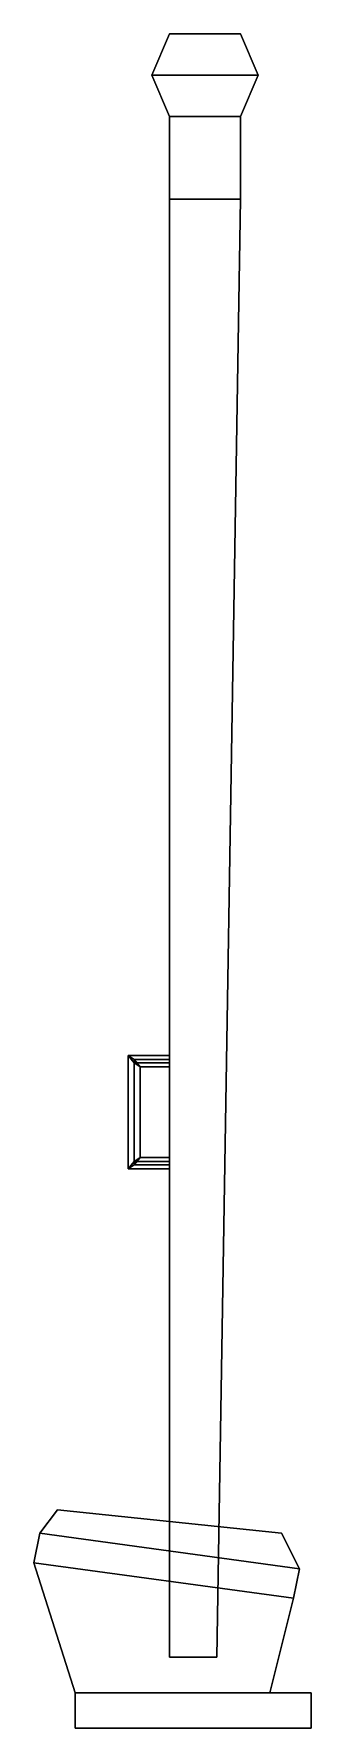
# Model space of a CAD drawing. Extents: x -0.29 to 0.18, y -2.8 to 0.07.
import ezdxf

# ---------------------------------------------------------------- set-up
doc = ezdxf.new("R2010")
doc.units = 0
doc.layers.add('TRAIL', color=4, linetype='CONTINUOUS')

msp = doc.modelspace()

# ---------------------------------------------------------------- linework, layer by layer
at = {"layer": 'TRAIL'}
for points in [[(-0.09, 0, 0.7), (0.09, 0, 0.7), (0.06, 0.07, 0.7), (-0.06, 0.07, 0.7)], [(0.06, 0.07, 0.65), (0.09, 0, 0.65), (-0.09, 0, 0.65), (-0.06, 0.07, 0.65)], [(-0.06, 0.07, 0.65), (-0.09, 0, 0.65), (-0.09, 0, 0.7), (-0.06, 0.07, 0.7)], [(-0.09, 0, 0.56), (0.09, 0, 0.56), (0.06, 0.07, 0.56), (-0.06, 0.07, 0.56)], [(-0.06, 0.07, 0.51), (-0.09, 0, 0.51), (-0.09, 0, 0.56), (-0.06, 0.07, 0.56)], [(0.06, 0.07, 0.51), (0.09, 0, 0.51), (-0.09, 0, 0.51), (-0.06, 0.07, 0.51)], [(-0.06, 0.07, 0.7), (0.06, 0.07, 0.7), (0.06, 0.07, 0.65), (-0.06, 0.07, 0.65)], [(-0.06, 0.07, 0.56), (0.06, 0.07, 0.56), (0.06, 0.07, 0.51), (-0.06, 0.07, 0.51)], [(0.06, 0.07, 0.7), (0.09, 0, 0.7), (0.09, 0, 0.65), (0.06, 0.07, 0.65)], [(0.06, 0.07, 0.56), (0.09, 0, 0.56), (0.09, 0, 0.51), (0.06, 0.07, 0.51)], [(0.09, 0, 0.7), (-0.09, 0, 0.7), (-0.06, -0.07, 0.7), (0.06, -0.07, 0.7)], [(-0.06, -0.07, 0.65), (-0.09, 0, 0.65), (0.09, 0, 0.65), (0.06, -0.07, 0.65)], [(-0.06, -0.07, 0.7), (-0.09, 0, 0.7), (-0.09, 0, 0.65), (-0.06, -0.07, 0.65)], [(0.09, 0, 0.56), (-0.09, 0, 0.56), (-0.06, -0.07, 0.56), (0.06, -0.07, 0.56)], [(-0.06, -0.07, 0.56), (-0.09, 0, 0.56), (-0.09, 0, 0.51), (-0.06, -0.07, 0.51)], [(-0.06, -0.07, 0.51), (-0.09, 0, 0.51), (0.09, 0, 0.51), (0.06, -0.07, 0.51)], [(0.06, -0.07, 0.65), (0.09, 0, 0.65), (0.09, 0, 0.7), (0.06, -0.07, 0.7)], [(0.06, -0.07, 0.51), (0.09, 0, 0.51), (0.09, 0, 0.56), (0.06, -0.07, 0.56)], [(0.06, -0.07, 0.7), (-0.06, -0.07, 0.7), (-0.06, -0.21, 0.7), (0.06, -0.21, 0.7)], [(-0.06, -0.21, 0.65), (-0.06, -0.07, 0.65), (0.06, -0.07, 0.65), (0.06, -0.21, 0.65)], [(-0.06, -0.21, 0.7), (-0.06, -0.07, 0.7), (-0.06, -0.07, 0.65), (-0.06, -0.21, 0.65)], [(0.06, -0.07, 0.56), (-0.06, -0.07, 0.56), (-0.06, -0.21, 0.56), (0.06, -0.21, 0.56)], [(-0.06, -0.21, 0.56), (-0.06, -0.07, 0.56), (-0.06, -0.07, 0.51), (-0.06, -0.21, 0.51)], [(-0.06, -0.21, 0.51), (-0.06, -0.07, 0.51), (0.06, -0.07, 0.51), (0.06, -0.21, 0.51)], [(0.06, -0.21, 0.65), (0.06, -0.07, 0.65), (0.06, -0.07, 0.7), (0.06, -0.21, 0.7)], [(0.06, -0.21, 0.51), (0.06, -0.07, 0.51), (0.06, -0.07, 0.56), (0.06, -0.21, 0.56)], [(0.06, -0.21, 0.51), (0.02, -2.68, 0.02), (-0.06, -2.68, 0.02), (-0.06, -0.21, 0.51)], [(-0.06, -2.68, 0.14), (0.02, -2.68, 0.14), (0.06, -0.21, 0.7), (-0.06, -0.21, 0.7)], [(-0.06, -0.21, 0.65), (0.06, -0.21, 0.65), (0.06, -0.21, 0.56), (-0.06, -0.21, 0.56)], [(-0.06, -0.21, 0.51), (-0.06, -2.68, 0.02), (-0.06, -2.68, 0.14), (-0.06, -0.21, 0.7)], [(0.06, -0.21, 0.7), (0.02, -2.68, 0.14), (0.02, -2.68, 0.02), (0.06, -0.21, 0.51)], [(-0.12, -1.8403, 0.2308), (-0.13, -1.8526, 0.2376), (-0.13, -1.6604, 0.2928), (-0.12, -1.6672, 0.2804)], [(-0.13, -1.8526, 0.2376), (-0.12, -1.8458, 0.25), (-0.12, -1.6728, 0.2996), (-0.13, -1.6604, 0.2928)], [(-0.06, -1.6728, 0.2996), (-0.06, -1.6604, 0.2928), (-0.13, -1.6604, 0.2928), (-0.12, -1.6728, 0.2996)], [(-0.06, -1.6604, 0.2928), (-0.06, -1.6672, 0.2804), (-0.12, -1.6672, 0.2804), (-0.13, -1.6604, 0.2928)], [(-0.11, -1.8334, 0.2431), (-0.12, -1.8403, 0.2308), (-0.12, -1.6672, 0.2804), (-0.11, -1.6796, 0.2872)], [(-0.06, -1.6672, 0.2804), (-0.06, -1.6796, 0.2872), (-0.11, -1.6796, 0.2872), (-0.12, -1.6672, 0.2804)], [(-0.12, -1.8458, 0.25), (-0.11, -1.8334, 0.2431), (-0.11, -1.6796, 0.2872), (-0.12, -1.6728, 0.2996)], [(-0.06, -1.6796, 0.2872), (-0.06, -1.6728, 0.2996), (-0.12, -1.6728, 0.2996), (-0.11, -1.6796, 0.2872)], [(-0.06, -1.8458, 0.25), (-0.06, -1.8334, 0.2431), (-0.11, -1.8334, 0.2431), (-0.12, -1.8458, 0.25)], [(-0.06, -1.8334, 0.2431), (-0.06, -1.8403, 0.2308), (-0.12, -1.8403, 0.2308), (-0.11, -1.8334, 0.2431)], [(-0.06, -1.8403, 0.2308), (-0.06, -1.8526, 0.2376), (-0.13, -1.8526, 0.2376), (-0.12, -1.8403, 0.2308)], [(-0.06, -1.8526, 0.2376), (-0.06, -1.8458, 0.25), (-0.12, -1.8458, 0.25), (-0.13, -1.8526, 0.2376)], [(-0.28, -2.47, 0.02), (0.16, -2.53, 0.02), (0.13, -2.47, 0.02), (-0.25, -2.43, 0.02)], [(0.13, -2.47, -0.04), (0.16, -2.53, -0.04), (-0.28, -2.47, -0.04), (-0.25, -2.43, -0.04)], [(-0.25, -2.43, -0.04), (-0.28, -2.47, -0.04), (-0.28, -2.47, 0.02), (-0.25, -2.43, 0.02)], [(-0.25, -2.43, 0.02), (0.13, -2.47, 0.02), (0.13, -2.47, -0.04), (-0.25, -2.43, -0.04)], [(-0.29, -2.52, 0.02), (0.15, -2.58, 0.02), (0.16, -2.53, 0.02), (-0.28, -2.47, 0.02)], [(0.16, -2.53, -0.04), (0.15, -2.58, -0.04), (-0.29, -2.52, -0.04), (-0.28, -2.47, -0.04)], [(-0.28, -2.47, -0.04), (-0.29, -2.52, -0.04), (-0.29, -2.52, 0.02), (-0.28, -2.47, 0.02)], [(0.13, -2.47, 0.02), (0.16, -2.53, 0.02), (0.16, -2.53, -0.04), (0.13, -2.47, -0.04)], [(0.15, -2.58, -0.04), (0.11, -2.74, -0.04), (-0.22, -2.74, -0.04), (-0.29, -2.52, -0.04)], [(-0.22, -2.74, 0.02), (0.11, -2.74, 0.02), (0.15, -2.58, 0.02), (-0.29, -2.52, 0.02)], [(-0.29, -2.52, -0.04), (-0.22, -2.74, -0.04), (-0.22, -2.74, 0.02), (-0.29, -2.52, 0.02)], [(0.16, -2.53, 0.02), (0.15, -2.58, 0.02), (0.15, -2.58, -0.04), (0.16, -2.53, -0.04)], [(0.15, -2.58, 0.02), (0.11, -2.74, 0.02), (0.11, -2.74, -0.04), (0.15, -2.58, -0.04)], [(-0.06, -2.68, 0.02), (0.02, -2.68, 0.02), (0.02, -2.68, 0.14), (-0.06, -2.68, 0.14)], [(-0.22, -2.74, 0.24), (0.18, -2.74, 0.24), (0.18, -2.74, -0.04), (-0.22, -2.74, -0.04)], [(-0.22, -2.8, 0.24), (0.18, -2.8, 0.24), (0.18, -2.74, 0.24), (-0.22, -2.74, 0.24)], [(-0.22, -2.74, -0.04), (0.18, -2.74, -0.04), (0.18, -2.8, -0.04), (-0.22, -2.8, -0.04)], [(-0.22, -2.8, -0.04), (-0.22, -2.8, 0.24), (-0.22, -2.74, 0.24), (-0.22, -2.74, -0.04)], [(0.18, -2.74, -0.04), (0.18, -2.74, 0.24), (0.18, -2.8, 0.24), (0.18, -2.8, -0.04)], [(0.18, -2.8, -0.04), (0.18, -2.8, 0.24), (-0.22, -2.8, 0.24), (-0.22, -2.8, -0.04)]]:
    msp.add_3dface(points, dxfattribs=at)

doc.saveas('drawing.dxf')
